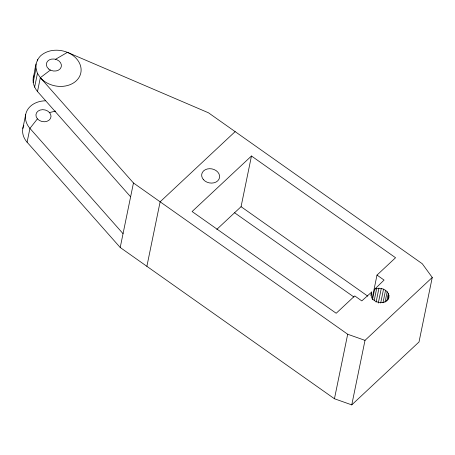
<?xml version="1.0" encoding="UTF-8"?>
<svg xmlns="http://www.w3.org/2000/svg" width="455" height="455" viewBox="0 0 455 455"><rect width="100%" height="100%" fill="white"/><g stroke="black" fill="none" stroke-linecap="round" stroke-linejoin="round"><path stroke-width="0.68" d="M130.619 196.805L37.498 91.518C34.324 87.684 32.493 82.787 33.232 77.782C35.325 70.377 34.779 61.459 40.7 55.715C47.974 49.367 58.729 48.867 67.425 52.348L208.481 112.8L422.274 263.746L432.25 277.459L419.01 341.978L351.76 404.882L334.448 398.756L120.211 247.492L27.09 142.205A22.818 17.933 11.6 0 1 23.825 125.261M33.152 82.497L35.99 68.671L36.07 63.956M388.593 298.565C390.925 290.973 380.664 285.922 374.613 289.306L372.474 299.72M22.83 128.475L25.668 114.649M37.395 60.925L37.68 59.537M34.608 87.184L37.447 73.352L35.99 68.671M27.09 142.205L29.928 128.384A22.824 17.933 11.6 0 1 45.42 100.805M37.498 91.518L40.336 77.691L50.363 70.081M120.211 247.492L133.457 182.973L40.336 77.691L37.447 73.352M146.88 266.323L160.126 201.81L235.144 131.62M216.802 229.388L241.065 206.689L251.467 156.002L395.554 257.735L377.002 275.087L372.156 298.696M334.448 398.756L347.688 334.243L133.457 182.973M371.018 295.471L371.729 292.002L361.799 300.897L354.741 295.915L336.194 313.267L192.107 211.535L251.467 156.002M351.76 404.882L365.007 340.368L432.25 277.459M374.232 300.351L376.66 288.55M376.08 302.148L378.93 288.26M378.287 303.047L381.279 288.464M380.687 303.036L383.537 289.147M382.985 302.757L385.55 290.262M385.049 302.143L387.188 291.729M386.767 301.085L388.331 293.447M388.058 299.475L388.911 295.306M33.232 77.782L33.92 75.888M371.729 292.002C367.452 302.001 386.301 307.279 388.877 297.178M37.424 118.852A7.604 5.978 11.6 0 0 50.408 118.624A7.604 5.978 11.6 0 0 42.588 109.661A7.604 5.978 11.6 0 0 37.424 118.852L29.928 128.384L123.049 233.665M374.613 289.306L384.06 280.07L377.002 275.087M55.55 59.275L67.425 52.348A22.818 17.933 11.6 0 1 76.258 80.819A22.818 17.933 11.6 0 1 40.336 77.691M49.521 112.573L55.584 111.071M347.688 334.243L365.007 340.368M241.065 206.689L367.788 296.165M234.609 212.781L353.956 297.047M203.436 179.634A9.054 7.115 11.6 0 0 218.895 179.361A9.054 7.115 11.6 0 0 209.584 168.691A9.054 7.115 11.6 0 0 203.436 179.634M48.753 69.052A7.604 5.978 11.6 0 0 61.237 66.919A7.604 5.978 11.6 0 0 51.642 59.093A7.604 5.978 11.6 0 0 48.753 69.052"/></g></svg>
